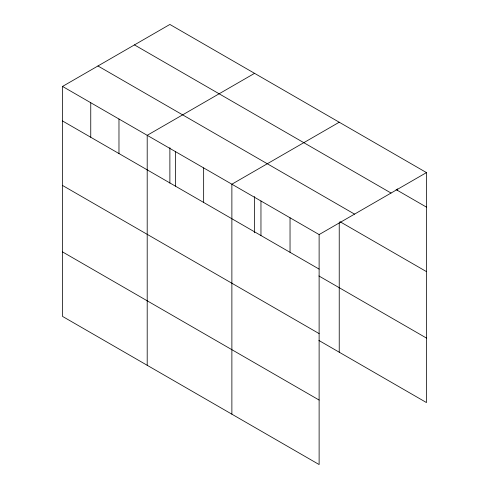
<?xml version="1.0" encoding="UTF-8"?>
<svg xmlns="http://www.w3.org/2000/svg" width="489" height="489" viewBox="0 0 489 489"><rect width="100%" height="100%" fill="white"/><g stroke="black" fill="none" stroke-linecap="round" stroke-linejoin="round"><path stroke-width="0.73" d="M62.525 86.431L319.121 234.573L319.121 464.55L62.525 316.407L62.525 86.431L169.879 24.45L426.475 172.593L426.475 402.569L318.883 340.454M254.555 73.338L147.201 135.319L147.201 365.295M339.232 122.226L231.878 184.206L231.878 414.183M319.121 234.573L426.475 172.593M396.072 189.573L426.475 207.128M134.451 44.902L391.047 193.045M97.953 65.978L354.549 214.121M339.892 221.639L426.475 271.621M62.525 120.966L319.121 269.109M318.883 275.955L426.475 338.076M62.525 185.459L319.121 333.602M62.525 251.908L319.121 400.057M397.392 188.84L397.392 190.337M339.232 222.764L339.232 352.202M290.038 217.782L290.038 252.318M260.961 200.997L260.961 235.527M254.555 196.529L254.555 232.776M203.65 167.91L203.65 202.446M175.429 151.614L175.429 186.15M169.879 147.641L169.879 183.137M118.974 119.023L118.974 153.558M90.752 102.727L90.752 137.262"/></g></svg>
